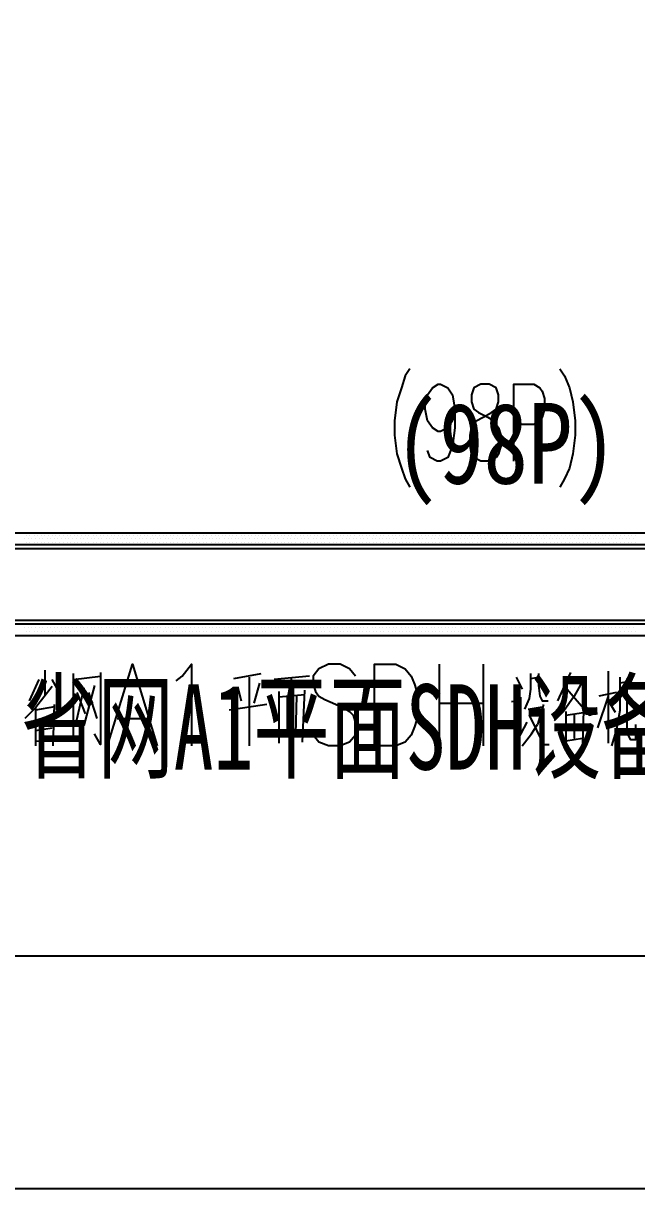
# Model space of a CAD drawing. Header units: metres. Extents: x 17 to 1264, y 17 to 859.
# Drawn here: x 410.9 to 485.7, y 16.9 to 158.9 of the extents above; entities that cross this region are included whole.
import ezdxf

# ---------------------------------------------------------------- set-up
doc = ezdxf.new("R2010")
doc.units = ezdxf.units.M
for name, color, linetype in [('LINES', 7, 'Continuous'), ('POLYLINES', 4, 'Continuous'), ('RECTS', 7, 'Continuous'), ('TEXTS', 3, 'Continuous')]:
    doc.layers.add(name, color=color, linetype=linetype)

msp = doc.modelspace()

# ---------------------------------------------------------------- linework, layer by layer
at = {"layer": 'LINES'}
for p, q in [((411.11, 96.05), (411.11, 96.05)), ((411.26, 96.48), (411.26, 96.48)), ((411.26, 95.62), (411.26, 95.62)), ((411.55, 96.05), (411.55, 96.05)), ((411.69, 96.48), (411.69, 96.48)), ((411.69, 95.62), (411.69, 95.62)), ((411.98, 96.05), (411.98, 96.05)), ((412.27, 96.48), (412.27, 96.48)), ((412.27, 95.62), (412.27, 95.62)), ((412.41, 96.05), (412.41, 96.05)), ((412.7, 96.48), (412.7, 96.48)), ((412.7, 95.62), (412.7, 95.62)), ((412.84, 96.05), (412.84, 96.05)), ((413.13, 96.48), (413.13, 96.48)), ((413.13, 95.62), (413.13, 95.62)), ((413.27, 96.05), (413.27, 96.05)), ((413.56, 96.48), (413.56, 96.48)), ((413.56, 95.62), (413.56, 95.62)), ((413.85, 96.05), (413.85, 96.05)), ((413.99, 96.48), (413.99, 96.48)), ((413.99, 95.62), (413.99, 95.62)), ((414.28, 96.05), (414.28, 96.05)), ((414.43, 96.48), (414.43, 96.48)), ((414.43, 95.62), (414.43, 95.62)), ((414.71, 96.05), (414.71, 96.05)), ((414.86, 96.48), (414.86, 96.48)), ((414.86, 95.62), (414.86, 95.62)), ((415.15, 96.05), (415.15, 96.05)), ((415.29, 96.48), (415.29, 96.48)), ((415.29, 95.62), (415.29, 95.62)), ((415.58, 96.05), (415.58, 96.05)), ((415.87, 96.48), (415.87, 96.48)), ((415.87, 95.62), (415.87, 95.62)), ((416.01, 96.05), (416.01, 96.05)), ((416.3, 96.48), (416.3, 96.48)), ((416.3, 95.62), (416.3, 95.62)), ((416.44, 96.05), (416.44, 96.05)), ((416.73, 96.48), (416.73, 96.48)), ((416.73, 95.62), (416.73, 95.62)), ((416.87, 96.05), (416.87, 96.05)), ((417.16, 96.48), (417.16, 96.48)), ((417.16, 95.62), (417.16, 95.62)), ((417.45, 96.05), (417.45, 96.05)), ((417.59, 96.48), (417.59, 96.48)), ((417.59, 95.62), (417.59, 95.62)), ((417.88, 96.05), (417.88, 96.05)), ((418.03, 96.48), (418.03, 96.48)), ((418.03, 95.62), (418.03, 95.62)), ((418.31, 96.05), (418.31, 96.05)), ((418.46, 96.48), (418.46, 96.48)), ((418.46, 95.62), (418.46, 95.62)), ((418.75, 96.05), (418.75, 96.05)), ((418.89, 96.48), (418.89, 96.48)), ((418.89, 95.62), (418.89, 95.62)), ((419.18, 96.05), (419.18, 96.05)), ((419.47, 96.48), (419.47, 96.48)), ((419.47, 95.62), (419.47, 95.62)), ((419.61, 96.05), (419.61, 96.05)), ((419.9, 96.48), (419.9, 96.48)), ((419.9, 95.62), (419.9, 95.62)), ((420.04, 96.05), (420.04, 96.05)), ((420.33, 96.48), (420.33, 96.48)), ((420.33, 95.62), (420.33, 95.62)), ((420.47, 96.05), (420.47, 96.05)), ((420.76, 96.48), (420.76, 96.48)), ((420.76, 95.62), (420.76, 95.62)), ((421.05, 96.05), (421.05, 96.05)), ((421.19, 96.48), (421.19, 96.48)), ((421.19, 95.62), (421.19, 95.62)), ((421.48, 96.05), (421.48, 96.05)), ((421.63, 96.48), (421.63, 96.48)), ((421.63, 95.62), (421.63, 95.62)), ((421.91, 96.05), (421.91, 96.05)), ((422.06, 96.48), (422.06, 96.48)), ((422.06, 95.62), (422.06, 95.62)), ((422.35, 96.05), (422.35, 96.05)), ((422.49, 96.48), (422.49, 96.48)), ((422.49, 95.62), (422.49, 95.62)), ((422.78, 96.05), (422.78, 96.05)), ((423.07, 96.48), (423.07, 96.48)), ((423.07, 95.62), (423.07, 95.62)), ((423.21, 96.05), (423.21, 96.05)), ((423.5, 96.48), (423.5, 96.48)), ((423.5, 95.62), (423.5, 95.62)), ((423.64, 96.05), (423.64, 96.05)), ((423.93, 96.48), (423.93, 96.48)), ((423.93, 95.62), (423.93, 95.62)), ((424.07, 96.05), (424.07, 96.05)), ((424.36, 96.48), (424.36, 96.48)), ((424.36, 95.62), (424.36, 95.62)), ((424.65, 96.05), (424.65, 96.05)), ((424.79, 96.48), (424.79, 96.48)), ((424.79, 95.62), (424.79, 95.62)), ((425.08, 96.05), (425.08, 96.05)), ((425.23, 96.48), (425.23, 96.48)), ((425.23, 95.62), (425.23, 95.62)), ((425.51, 96.05), (425.51, 96.05)), ((425.66, 96.48), (425.66, 96.48)), ((425.66, 95.62), (425.66, 95.62)), ((425.95, 96.05), (425.95, 96.05)), ((426.09, 96.48), (426.09, 96.48)), ((426.09, 95.62), (426.09, 95.62)), ((426.38, 96.05), (426.38, 96.05)), ((426.67, 96.48), (426.67, 96.48)), ((426.67, 95.62), (426.67, 95.62)), ((426.81, 96.05), (426.81, 96.05)), ((427.1, 96.48), (427.1, 96.48)), ((427.1, 95.62), (427.1, 95.62)), ((427.24, 96.05), (427.24, 96.05)), ((427.53, 96.48), (427.53, 96.48)), ((427.53, 95.62), (427.53, 95.62)), ((427.67, 96.05), (427.67, 96.05)), ((427.96, 96.48), (427.96, 96.48)), ((427.96, 95.62), (427.96, 95.62)), ((428.25, 96.05), (428.25, 96.05)), ((428.39, 96.48), (428.39, 96.48)), ((428.39, 95.62), (428.39, 95.62)), ((428.68, 96.05), (428.68, 96.05)), ((428.83, 96.48), (428.83, 96.48)), ((428.83, 95.62), (428.83, 95.62)), ((429.11, 96.05), (429.11, 96.05)), ((429.26, 96.48), (429.26, 96.48)), ((429.26, 95.62), (429.26, 95.62)), ((429.55, 96.05), (429.55, 96.05)), ((429.69, 96.48), (429.69, 96.48)), ((429.69, 95.62), (429.69, 95.62)), ((429.98, 96.05), (429.98, 96.05)), ((430.27, 96.48), (430.27, 96.48)), ((430.27, 95.62), (430.27, 95.62)), ((430.41, 96.05), (430.41, 96.05)), ((430.7, 96.48), (430.7, 96.48)), ((430.7, 95.62), (430.7, 95.62)), ((430.84, 96.05), (430.84, 96.05)), ((431.13, 96.48), (431.13, 96.48)), ((431.13, 95.62), (431.13, 95.62)), ((431.27, 96.05), (431.27, 96.05)), ((431.56, 96.48), (431.56, 96.48)), ((431.56, 95.62), (431.56, 95.62)), ((431.85, 96.05), (431.85, 96.05)), ((431.99, 96.48), (431.99, 96.48)), ((431.99, 95.62), (431.99, 95.62)), ((432.28, 96.05), (432.28, 96.05)), ((432.43, 96.48), (432.43, 96.48)), ((432.43, 95.62), (432.43, 95.62)), ((432.71, 96.05), (432.71, 96.05)), ((432.86, 96.48), (432.86, 96.48)), ((432.86, 95.62), (432.86, 95.62)), ((433.15, 96.05), (433.15, 96.05)), ((433.29, 96.48), (433.29, 96.48)), ((433.29, 95.62), (433.29, 95.62)), ((433.58, 96.05), (433.58, 96.05)), ((433.87, 96.48), (433.87, 96.48)), ((433.87, 95.62), (433.87, 95.62)), ((434.01, 96.05), (434.01, 96.05)), ((434.3, 96.48), (434.3, 96.48)), ((434.3, 95.62), (434.3, 95.62)), ((434.44, 96.05), (434.44, 96.05)), ((434.73, 96.48), (434.73, 96.48)), ((434.73, 95.62), (434.73, 95.62)), ((434.87, 96.05), (434.87, 96.05)), ((435.16, 96.48), (435.16, 96.48)), ((435.16, 95.62), (435.16, 95.62)), ((435.45, 96.05), (435.45, 96.05)), ((435.59, 96.48), (435.59, 96.48)), ((435.59, 95.62), (435.59, 95.62)), ((435.88, 96.05), (435.88, 96.05)), ((436.03, 96.48), (436.03, 96.48)), ((436.03, 95.62), (436.03, 95.62)), ((436.31, 96.05), (436.31, 96.05)), ((436.46, 96.48), (436.46, 96.48)), ((436.46, 95.62), (436.46, 95.62)), ((436.75, 96.05), (436.75, 96.05)), ((436.89, 96.48), (436.89, 96.48)), ((436.89, 95.62), (436.89, 95.62)), ((437.18, 96.05), (437.18, 96.05)), ((437.47, 96.48), (437.47, 96.48)), ((437.47, 95.62), (437.47, 95.62)), ((437.61, 96.05), (437.61, 96.05)), ((437.9, 96.48), (437.9, 96.48)), ((437.9, 95.62), (437.9, 95.62)), ((438.04, 96.05), (438.04, 96.05)), ((438.33, 96.48), (438.33, 96.48)), ((438.33, 95.62), (438.33, 95.62)), ((438.47, 96.05), (438.47, 96.05)), ((438.76, 96.48), (438.76, 96.48)), ((438.76, 95.62), (438.76, 95.62)), ((439.05, 96.05), (439.05, 96.05)), ((439.19, 96.48), (439.19, 96.48)), ((439.19, 95.62), (439.19, 95.62)), ((439.48, 96.05), (439.48, 96.05)), ((439.63, 96.48), (439.63, 96.48)), ((439.63, 95.62), (439.63, 95.62)), ((439.91, 96.05), (439.91, 96.05)), ((440.06, 96.48), (440.06, 96.48)), ((440.06, 95.62), (440.06, 95.62)), ((440.35, 96.05), (440.35, 96.05)), ((440.49, 96.48), (440.49, 96.48)), ((440.49, 95.62), (440.49, 95.62)), ((440.78, 96.05), (440.78, 96.05)), ((441.07, 96.48), (441.07, 96.48)), ((441.07, 95.62), (441.07, 95.62)), ((441.21, 96.05), (441.21, 96.05)), ((441.5, 96.48), (441.5, 96.48)), ((441.5, 95.62), (441.5, 95.62)), ((441.64, 96.05), (441.64, 96.05)), ((441.93, 96.48), (441.93, 96.48)), ((441.93, 95.62), (441.93, 95.62)), ((442.07, 96.05), (442.07, 96.05)), ((442.36, 96.48), (442.36, 96.48)), ((442.36, 95.62), (442.36, 95.62)), ((442.65, 96.05), (442.65, 96.05)), ((442.79, 96.48), (442.79, 96.48)), ((442.79, 95.62), (442.79, 95.62)), ((443.08, 96.05), (443.08, 96.05)), ((443.23, 96.48), (443.23, 96.48)), ((443.23, 95.62), (443.23, 95.62)), ((443.51, 96.05), (443.51, 96.05)), ((443.66, 96.48), (443.66, 96.48)), ((443.66, 95.62), (443.66, 95.62)), ((443.95, 96.05), (443.95, 96.05)), ((444.09, 96.48), (444.09, 96.48)), ((444.09, 95.62), (444.09, 95.62)), ((444.38, 96.05), (444.38, 96.05)), ((444.67, 96.48), (444.67, 96.48)), ((444.67, 95.62), (444.67, 95.62)), ((444.81, 96.05), (444.81, 96.05)), ((445.1, 96.48), (445.1, 96.48)), ((445.1, 95.62), (445.1, 95.62)), ((445.24, 96.05), (445.24, 96.05)), ((445.53, 96.48), (445.53, 96.48)), ((445.53, 95.62), (445.53, 95.62)), ((445.67, 96.05), (445.67, 96.05)), ((445.96, 96.48), (445.96, 96.48)), ((445.96, 95.62), (445.96, 95.62)), ((446.25, 96.05), (446.25, 96.05)), ((446.39, 96.48), (446.39, 96.48)), ((446.39, 95.62), (446.39, 95.62)), ((446.68, 96.05), (446.68, 96.05)), ((446.83, 96.48), (446.83, 96.48)), ((446.83, 95.62), (446.83, 95.62)), ((447.11, 96.05), (447.11, 96.05)), ((447.26, 96.48), (447.26, 96.48)), ((447.26, 95.62), (447.26, 95.62)), ((447.55, 96.05), (447.55, 96.05)), ((447.69, 96.48), (447.69, 96.48)), ((447.69, 95.62), (447.69, 95.62)), ((447.98, 96.05), (447.98, 96.05)), ((448.27, 96.48), (448.27, 96.48)), ((448.27, 95.62), (448.27, 95.62)), ((448.41, 96.05), (448.41, 96.05)), ((448.7, 96.48), (448.7, 96.48)), ((448.7, 95.62), (448.7, 95.62)), ((448.84, 96.05), (448.84, 96.05)), ((449.13, 96.48), (449.13, 96.48)), ((449.13, 95.62), (449.13, 95.62)), ((449.27, 96.05), (449.27, 96.05)), ((449.56, 96.48), (449.56, 96.48)), ((449.56, 95.62), (449.56, 95.62)), ((449.85, 96.05), (449.85, 96.05)), ((449.99, 96.48), (449.99, 96.48)), ((449.99, 95.62), (449.99, 95.62)), ((450.28, 96.05), (450.28, 96.05)), ((450.43, 96.48), (450.43, 96.48)), ((450.43, 95.62), (450.43, 95.62)), ((450.71, 96.05), (450.71, 96.05)), ((450.86, 96.48), (450.86, 96.48)), ((450.86, 95.62), (450.86, 95.62)), ((451.15, 96.05), (451.15, 96.05)), ((451.29, 96.48), (451.29, 96.48)), ((451.29, 95.62), (451.29, 95.62)), ((451.58, 96.05), (451.58, 96.05)), ((451.87, 96.48), (451.87, 96.48)), ((451.87, 95.62), (451.87, 95.62)), ((452.01, 96.05), (452.01, 96.05)), ((452.3, 96.48), (452.3, 96.48)), ((452.3, 95.62), (452.3, 95.62)), ((452.44, 96.05), (452.44, 96.05)), ((452.73, 96.48), (452.73, 96.48)), ((452.73, 95.62), (452.73, 95.62)), ((452.87, 96.05), (452.87, 96.05)), ((453.16, 96.48), (453.16, 96.48)), ((453.16, 95.62), (453.16, 95.62)), ((453.45, 96.05), (453.45, 96.05)), ((453.59, 96.48), (453.59, 96.48)), ((453.59, 95.62), (453.59, 95.62)), ((453.88, 96.05), (453.88, 96.05)), ((454.03, 96.48), (454.03, 96.48)), ((454.03, 95.62), (454.03, 95.62)), ((454.31, 96.05), (454.31, 96.05)), ((454.46, 96.48), (454.46, 96.48)), ((454.46, 95.62), (454.46, 95.62)), ((454.75, 96.05), (454.75, 96.05)), ((454.89, 96.48), (454.89, 96.48)), ((454.89, 95.62), (454.89, 95.62)), ((455.18, 96.05), (455.18, 96.05)), ((455.47, 96.48), (455.47, 96.48)), ((455.47, 95.62), (455.47, 95.62)), ((455.61, 96.05), (455.61, 96.05)), ((455.9, 96.48), (455.9, 96.48)), ((455.9, 95.62), (455.9, 95.62)), ((456.04, 96.05), (456.04, 96.05)), ((456.33, 96.48), (456.33, 96.48)), ((456.33, 95.62), (456.33, 95.62)), ((456.47, 96.05), (456.47, 96.05)), ((456.76, 96.48), (456.76, 96.48)), ((456.76, 95.62), (456.76, 95.62)), ((457.05, 96.05), (457.05, 96.05)), ((457.19, 96.48), (457.19, 96.48)), ((457.19, 95.62), (457.19, 95.62)), ((457.48, 96.05), (457.48, 96.05)), ((457.63, 96.48), (457.63, 96.48)), ((457.63, 95.62), (457.63, 95.62)), ((457.91, 96.05), (457.91, 96.05)), ((458.06, 96.48), (458.06, 96.48)), ((458.06, 95.62), (458.06, 95.62)), ((458.35, 96.05), (458.35, 96.05)), ((458.49, 96.48), (458.49, 96.48)), ((458.49, 95.62), (458.49, 95.62)), ((458.78, 96.05), (458.78, 96.05)), ((459.07, 96.48), (459.07, 96.48)), ((459.07, 95.62), (459.07, 95.62)), ((459.21, 96.05), (459.21, 96.05)), ((459.5, 96.48), (459.5, 96.48)), ((459.5, 95.62), (459.5, 95.62)), ((459.64, 96.05), (459.64, 96.05)), ((459.93, 96.48), (459.93, 96.48)), ((459.93, 95.62), (459.93, 95.62)), ((460.07, 96.05), (460.07, 96.05)), ((460.36, 96.48), (460.36, 96.48)), ((460.36, 95.62), (460.36, 95.62)), ((460.65, 96.05), (460.65, 96.05)), ((460.79, 96.48), (460.79, 96.48)), ((460.79, 95.62), (460.79, 95.62)), ((461.08, 96.05), (461.08, 96.05)), ((461.23, 96.48), (461.23, 96.48)), ((461.23, 95.62), (461.23, 95.62)), ((461.51, 96.05), (461.51, 96.05)), ((461.66, 96.48), (461.66, 96.48)), ((461.66, 95.62), (461.66, 95.62)), ((461.95, 96.05), (461.95, 96.05)), ((462.09, 96.48), (462.09, 96.48)), ((462.09, 95.62), (462.09, 95.62)), ((462.38, 96.05), (462.38, 96.05)), ((462.67, 96.48), (462.67, 96.48)), ((462.67, 95.62), (462.67, 95.62)), ((462.81, 96.05), (462.81, 96.05)), ((463.1, 96.48), (463.1, 96.48)), ((463.1, 95.62), (463.1, 95.62)), ((463.24, 96.05), (463.24, 96.05)), ((463.53, 96.48), (463.53, 96.48)), ((463.53, 95.62), (463.53, 95.62)), ((463.67, 96.05), (463.67, 96.05)), ((463.96, 96.48), (463.96, 96.48)), ((463.96, 95.62), (463.96, 95.62)), ((464.25, 96.05), (464.25, 96.05)), ((464.39, 96.48), (464.39, 96.48)), ((464.39, 95.62), (464.39, 95.62)), ((464.68, 96.05), (464.68, 96.05)), ((464.83, 96.48), (464.83, 96.48)), ((464.83, 95.62), (464.83, 95.62)), ((465.11, 96.05), (465.11, 96.05)), ((465.26, 96.48), (465.26, 96.48)), ((465.26, 95.62), (465.26, 95.62)), ((465.55, 96.05), (465.55, 96.05)), ((465.69, 96.48), (465.69, 96.48)), ((465.69, 95.62), (465.69, 95.62)), ((465.98, 96.05), (465.98, 96.05)), ((466.27, 96.48), (466.27, 96.48)), ((466.27, 95.62), (466.27, 95.62)), ((466.41, 96.05), (466.41, 96.05)), ((466.7, 96.48), (466.7, 96.48)), ((466.7, 95.62), (466.7, 95.62)), ((466.84, 96.05), (466.84, 96.05)), ((467.13, 96.48), (467.13, 96.48)), ((467.13, 95.62), (467.13, 95.62)), ((467.27, 96.05), (467.27, 96.05)), ((467.56, 96.48), (467.56, 96.48)), ((467.56, 95.62), (467.56, 95.62)), ((467.85, 96.05), (467.85, 96.05)), ((467.99, 96.48), (467.99, 96.48)), ((467.99, 95.62), (467.99, 95.62)), ((468.28, 96.05), (468.28, 96.05)), ((468.43, 96.48), (468.43, 96.48)), ((468.43, 95.62), (468.43, 95.62)), ((468.71, 96.05), (468.71, 96.05)), ((468.86, 96.48), (468.86, 96.48)), ((468.86, 95.62), (468.86, 95.62)), ((469.15, 96.05), (469.15, 96.05)), ((469.29, 96.48), (469.29, 96.48)), ((469.29, 95.62), (469.29, 95.62)), ((469.58, 96.05), (469.58, 96.05)), ((469.87, 96.48), (469.87, 96.48)), ((469.87, 95.62), (469.87, 95.62)), ((470.01, 96.05), (470.01, 96.05)), ((470.3, 96.48), (470.3, 96.48)), ((470.3, 95.62), (470.3, 95.62)), ((470.44, 96.05), (470.44, 96.05)), ((470.73, 96.48), (470.73, 96.48)), ((470.73, 95.62), (470.73, 95.62)), ((470.87, 96.05), (470.87, 96.05)), ((471.16, 96.48), (471.16, 96.48)), ((471.16, 95.62), (471.16, 95.62)), ((471.45, 96.05), (471.45, 96.05)), ((471.59, 96.48), (471.59, 96.48)), ((471.59, 95.62), (471.59, 95.62)), ((471.88, 96.05), (471.88, 96.05)), ((472.03, 96.48), (472.03, 96.48)), ((472.03, 95.62), (472.03, 95.62)), ((472.31, 96.05), (472.31, 96.05)), ((472.46, 96.48), (472.46, 96.48)), ((472.46, 95.62), (472.46, 95.62)), ((472.75, 96.05), (472.75, 96.05)), ((472.89, 96.48), (472.89, 96.48)), ((472.89, 95.62), (472.89, 95.62)), ((473.18, 96.05), (473.18, 96.05)), ((473.47, 96.48), (473.47, 96.48)), ((473.47, 95.62), (473.47, 95.62)), ((473.61, 96.05), (473.61, 96.05)), ((473.9, 96.48), (473.9, 96.48)), ((473.9, 95.62), (473.9, 95.62)), ((474.04, 96.05), (474.04, 96.05)), ((474.33, 96.48), (474.33, 96.48)), ((474.33, 95.62), (474.33, 95.62)), ((474.47, 96.05), (474.47, 96.05)), ((474.76, 96.48), (474.76, 96.48)), ((474.76, 95.62), (474.76, 95.62)), ((475.05, 96.05), (475.05, 96.05)), ((475.19, 96.48), (475.19, 96.48)), ((475.19, 95.62), (475.19, 95.62)), ((475.48, 96.05), (475.48, 96.05)), ((475.63, 96.48), (475.63, 96.48)), ((475.63, 95.62), (475.63, 95.62)), ((475.91, 96.05), (475.91, 96.05)), ((476.06, 96.48), (476.06, 96.48)), ((476.06, 95.62), (476.06, 95.62)), ((476.35, 96.05), (476.35, 96.05)), ((476.49, 96.48), (476.49, 96.48)), ((476.49, 95.62), (476.49, 95.62)), ((476.78, 96.05), (476.78, 96.05)), ((477.07, 96.48), (477.07, 96.48)), ((477.07, 95.62), (477.07, 95.62)), ((477.21, 96.05), (477.21, 96.05)), ((477.5, 96.48), (477.5, 96.48)), ((477.5, 95.62), (477.5, 95.62)), ((477.64, 96.05), (477.64, 96.05)), ((477.93, 96.48), (477.93, 96.48)), ((477.93, 95.62), (477.93, 95.62)), ((478.07, 96.05), (478.07, 96.05)), ((478.36, 96.48), (478.36, 96.48)), ((478.36, 95.62), (478.36, 95.62)), ((478.65, 96.05), (478.65, 96.05)), ((478.79, 96.48), (478.79, 96.48)), ((478.79, 95.62), (478.79, 95.62)), ((479.08, 96.05), (479.08, 96.05)), ((479.23, 96.48), (479.23, 96.48)), ((479.23, 95.62), (479.23, 95.62)), ((479.51, 96.05), (479.51, 96.05)), ((479.66, 96.48), (479.66, 96.48)), ((479.66, 95.62), (479.66, 95.62)), ((479.95, 96.05), (479.95, 96.05)), ((480.09, 96.48), (480.09, 96.48)), ((480.09, 95.62), (480.09, 95.62)), ((480.38, 96.05), (480.38, 96.05)), ((480.67, 96.48), (480.67, 96.48)), ((480.67, 95.62), (480.67, 95.62)), ((480.81, 96.05), (480.81, 96.05)), ((481.1, 96.48), (481.1, 96.48)), ((481.1, 95.62), (481.1, 95.62)), ((481.24, 96.05), (481.24, 96.05)), ((481.53, 96.48), (481.53, 96.48)), ((481.53, 95.62), (481.53, 95.62)), ((481.67, 96.05), (481.67, 96.05)), ((481.96, 96.48), (481.96, 96.48)), ((481.96, 95.62), (481.96, 95.62)), ((482.25, 96.05), (482.25, 96.05)), ((482.39, 96.48), (482.39, 96.48)), ((482.39, 95.62), (482.39, 95.62)), ((482.68, 96.05), (482.68, 96.05)), ((482.83, 96.48), (482.83, 96.48)), ((482.83, 95.62), (482.83, 95.62)), ((483.11, 96.05), (483.11, 96.05)), ((483.26, 96.48), (483.26, 96.48)), ((483.26, 95.62), (483.26, 95.62)), ((483.55, 96.05), (483.55, 96.05)), ((483.69, 96.48), (483.69, 96.48)), ((483.69, 95.62), (483.69, 95.62)), ((483.98, 96.05), (483.98, 96.05)), ((484.27, 96.48), (484.27, 96.48)), ((484.27, 95.62), (484.27, 95.62)), ((484.41, 96.05), (484.41, 96.05)), ((484.7, 96.48), (484.7, 96.48)), ((484.7, 95.62), (484.7, 95.62)), ((484.84, 96.05), (484.84, 96.05)), ((485.13, 96.48), (485.13, 96.48)), ((485.13, 95.62), (485.13, 95.62)), ((485.27, 96.05), (485.27, 96.05)), ((485.56, 96.48), (485.56, 96.48)), ((485.56, 95.62), (485.56, 95.62)), ((411.11, 85.25), (411.11, 85.25)), ((411.26, 85.68), (411.26, 85.68)), ((411.55, 85.25), (411.55, 85.25)), ((411.69, 85.68), (411.69, 85.68)), ((411.98, 85.25), (411.98, 85.25)), ((412.27, 85.68), (412.27, 85.68)), ((412.41, 85.25), (412.41, 85.25)), ((412.7, 85.68), (412.7, 85.68)), ((412.84, 85.25), (412.84, 85.25)), ((413.13, 85.68), (413.13, 85.68)), ((413.27, 85.25), (413.27, 85.25)), ((413.56, 85.68), (413.56, 85.68)), ((413.85, 85.25), (413.85, 85.25)), ((413.99, 85.68), (413.99, 85.68)), ((414.28, 85.25), (414.28, 85.25)), ((414.43, 85.68), (414.43, 85.68)), ((414.71, 85.25), (414.71, 85.25)), ((414.86, 85.68), (414.86, 85.68)), ((415.15, 85.25), (415.15, 85.25)), ((415.29, 85.68), (415.29, 85.68)), ((415.58, 85.25), (415.58, 85.25)), ((415.87, 85.68), (415.87, 85.68)), ((416.01, 85.25), (416.01, 85.25)), ((416.3, 85.68), (416.3, 85.68)), ((416.44, 85.25), (416.44, 85.25)), ((416.73, 85.68), (416.73, 85.68)), ((416.87, 85.25), (416.87, 85.25)), ((417.16, 85.68), (417.16, 85.68)), ((417.45, 85.25), (417.45, 85.25)), ((417.59, 85.68), (417.59, 85.68)), ((417.88, 85.25), (417.88, 85.25)), ((418.03, 85.68), (418.03, 85.68)), ((418.31, 85.25), (418.31, 85.25)), ((418.46, 85.68), (418.46, 85.68)), ((418.75, 85.25), (418.75, 85.25)), ((418.89, 85.68), (418.89, 85.68)), ((419.18, 85.25), (419.18, 85.25)), ((419.47, 85.68), (419.47, 85.68)), ((419.61, 85.25), (419.61, 85.25)), ((419.9, 85.68), (419.9, 85.68)), ((420.04, 85.25), (420.04, 85.25)), ((420.33, 85.68), (420.33, 85.68)), ((420.47, 85.25), (420.47, 85.25)), ((420.76, 85.68), (420.76, 85.68)), ((421.05, 85.25), (421.05, 85.25)), ((421.19, 85.68), (421.19, 85.68)), ((421.48, 85.25), (421.48, 85.25)), ((421.63, 85.68), (421.63, 85.68)), ((421.91, 85.25), (421.91, 85.25)), ((422.06, 85.68), (422.06, 85.68)), ((422.35, 85.25), (422.35, 85.25)), ((422.49, 85.68), (422.49, 85.68)), ((422.78, 85.25), (422.78, 85.25)), ((423.07, 85.68), (423.07, 85.68)), ((423.21, 85.25), (423.21, 85.25)), ((423.5, 85.68), (423.5, 85.68)), ((423.64, 85.25), (423.64, 85.25)), ((423.93, 85.68), (423.93, 85.68)), ((424.07, 85.25), (424.07, 85.25)), ((424.36, 85.68), (424.36, 85.68)), ((424.65, 85.25), (424.65, 85.25)), ((424.79, 85.68), (424.79, 85.68)), ((425.08, 85.25), (425.08, 85.25)), ((425.23, 85.68), (425.23, 85.68)), ((425.51, 85.25), (425.51, 85.25)), ((425.66, 85.68), (425.66, 85.68)), ((425.95, 85.25), (425.95, 85.25)), ((426.09, 85.68), (426.09, 85.68)), ((426.38, 85.25), (426.38, 85.25)), ((426.67, 85.68), (426.67, 85.68)), ((426.81, 85.25), (426.81, 85.25)), ((427.1, 85.68), (427.1, 85.68)), ((427.24, 85.25), (427.24, 85.25)), ((427.53, 85.68), (427.53, 85.68)), ((427.67, 85.25), (427.67, 85.25)), ((427.96, 85.68), (427.96, 85.68)), ((428.25, 85.25), (428.25, 85.25)), ((428.39, 85.68), (428.39, 85.68)), ((428.68, 85.25), (428.68, 85.25)), ((428.83, 85.68), (428.83, 85.68)), ((429.11, 85.25), (429.11, 85.25)), ((429.26, 85.68), (429.26, 85.68)), ((429.55, 85.25), (429.55, 85.25)), ((429.69, 85.68), (429.69, 85.68)), ((429.98, 85.25), (429.98, 85.25)), ((430.27, 85.68), (430.27, 85.68)), ((430.41, 85.25), (430.41, 85.25)), ((430.7, 85.68), (430.7, 85.68)), ((430.84, 85.25), (430.84, 85.25)), ((431.13, 85.68), (431.13, 85.68)), ((431.27, 85.25), (431.27, 85.25)), ((431.56, 85.68), (431.56, 85.68)), ((431.85, 85.25), (431.85, 85.25)), ((431.99, 85.68), (431.99, 85.68)), ((432.28, 85.25), (432.28, 85.25)), ((432.43, 85.68), (432.43, 85.68)), ((432.71, 85.25), (432.71, 85.25)), ((432.86, 85.68), (432.86, 85.68)), ((433.15, 85.25), (433.15, 85.25)), ((433.29, 85.68), (433.29, 85.68)), ((433.58, 85.25), (433.58, 85.25)), ((433.87, 85.68), (433.87, 85.68)), ((434.01, 85.25), (434.01, 85.25)), ((434.3, 85.68), (434.3, 85.68)), ((434.44, 85.25), (434.44, 85.25)), ((434.73, 85.68), (434.73, 85.68)), ((434.87, 85.25), (434.87, 85.25)), ((435.16, 85.68), (435.16, 85.68)), ((435.45, 85.25), (435.45, 85.25)), ((435.59, 85.68), (435.59, 85.68)), ((435.88, 85.25), (435.88, 85.25)), ((436.03, 85.68), (436.03, 85.68)), ((436.31, 85.25), (436.31, 85.25)), ((436.46, 85.68), (436.46, 85.68)), ((436.75, 85.25), (436.75, 85.25)), ((436.89, 85.68), (436.89, 85.68)), ((437.18, 85.25), (437.18, 85.25)), ((437.47, 85.68), (437.47, 85.68)), ((437.61, 85.25), (437.61, 85.25)), ((437.9, 85.68), (437.9, 85.68)), ((438.04, 85.25), (438.04, 85.25)), ((438.33, 85.68), (438.33, 85.68)), ((438.47, 85.25), (438.47, 85.25)), ((438.76, 85.68), (438.76, 85.68)), ((439.05, 85.25), (439.05, 85.25)), ((439.19, 85.68), (439.19, 85.68)), ((439.48, 85.25), (439.48, 85.25)), ((439.63, 85.68), (439.63, 85.68)), ((439.91, 85.25), (439.91, 85.25)), ((440.06, 85.68), (440.06, 85.68)), ((440.35, 85.25), (440.35, 85.25)), ((440.49, 85.68), (440.49, 85.68)), ((440.78, 85.25), (440.78, 85.25)), ((441.07, 85.68), (441.07, 85.68)), ((441.21, 85.25), (441.21, 85.25)), ((441.5, 85.68), (441.5, 85.68)), ((441.64, 85.25), (441.64, 85.25)), ((441.93, 85.68), (441.93, 85.68)), ((442.07, 85.25), (442.07, 85.25)), ((442.36, 85.68), (442.36, 85.68)), ((442.65, 85.25), (442.65, 85.25)), ((442.79, 85.68), (442.79, 85.68)), ((443.08, 85.25), (443.08, 85.25)), ((443.23, 85.68), (443.23, 85.68)), ((443.51, 85.25), (443.51, 85.25)), ((443.66, 85.68), (443.66, 85.68)), ((443.95, 85.25), (443.95, 85.25)), ((444.09, 85.68), (444.09, 85.68)), ((444.38, 85.25), (444.38, 85.25)), ((444.67, 85.68), (444.67, 85.68)), ((444.81, 85.25), (444.81, 85.25)), ((445.1, 85.68), (445.1, 85.68)), ((445.24, 85.25), (445.24, 85.25)), ((445.53, 85.68), (445.53, 85.68)), ((445.67, 85.25), (445.67, 85.25)), ((445.96, 85.68), (445.96, 85.68)), ((446.25, 85.25), (446.25, 85.25)), ((446.39, 85.68), (446.39, 85.68)), ((446.68, 85.25), (446.68, 85.25)), ((446.83, 85.68), (446.83, 85.68)), ((447.11, 85.25), (447.11, 85.25)), ((447.26, 85.68), (447.26, 85.68)), ((447.55, 85.25), (447.55, 85.25)), ((447.69, 85.68), (447.69, 85.68)), ((447.98, 85.25), (447.98, 85.25)), ((448.27, 85.68), (448.27, 85.68)), ((448.41, 85.25), (448.41, 85.25)), ((448.7, 85.68), (448.7, 85.68)), ((448.84, 85.25), (448.84, 85.25)), ((449.13, 85.68), (449.13, 85.68)), ((449.27, 85.25), (449.27, 85.25)), ((449.56, 85.68), (449.56, 85.68)), ((449.85, 85.25), (449.85, 85.25)), ((449.99, 85.68), (449.99, 85.68)), ((450.28, 85.25), (450.28, 85.25)), ((450.43, 85.68), (450.43, 85.68)), ((450.71, 85.25), (450.71, 85.25)), ((450.86, 85.68), (450.86, 85.68)), ((451.15, 85.25), (451.15, 85.25)), ((451.29, 85.68), (451.29, 85.68)), ((451.58, 85.25), (451.58, 85.25)), ((451.87, 85.68), (451.87, 85.68)), ((452.01, 85.25), (452.01, 85.25)), ((452.3, 85.68), (452.3, 85.68)), ((452.44, 85.25), (452.44, 85.25)), ((452.73, 85.68), (452.73, 85.68)), ((452.87, 85.25), (452.87, 85.25)), ((453.16, 85.68), (453.16, 85.68)), ((453.45, 85.25), (453.45, 85.25)), ((453.59, 85.68), (453.59, 85.68)), ((453.88, 85.25), (453.88, 85.25)), ((454.03, 85.68), (454.03, 85.68)), ((454.31, 85.25), (454.31, 85.25)), ((454.46, 85.68), (454.46, 85.68)), ((454.75, 85.25), (454.75, 85.25)), ((454.89, 85.68), (454.89, 85.68)), ((455.18, 85.25), (455.18, 85.25)), ((455.47, 85.68), (455.47, 85.68)), ((455.61, 85.25), (455.61, 85.25)), ((455.9, 85.68), (455.9, 85.68)), ((456.04, 85.25), (456.04, 85.25)), ((456.33, 85.68), (456.33, 85.68)), ((456.47, 85.25), (456.47, 85.25)), ((456.76, 85.68), (456.76, 85.68)), ((457.05, 85.25), (457.05, 85.25)), ((457.19, 85.68), (457.19, 85.68)), ((457.48, 85.25), (457.48, 85.25)), ((457.63, 85.68), (457.63, 85.68)), ((457.91, 85.25), (457.91, 85.25)), ((458.06, 85.68), (458.06, 85.68)), ((458.35, 85.25), (458.35, 85.25)), ((458.49, 85.68), (458.49, 85.68)), ((458.78, 85.25), (458.78, 85.25)), ((459.07, 85.68), (459.07, 85.68)), ((459.21, 85.25), (459.21, 85.25)), ((459.5, 85.68), (459.5, 85.68)), ((459.64, 85.25), (459.64, 85.25)), ((459.93, 85.68), (459.93, 85.68)), ((460.07, 85.25), (460.07, 85.25)), ((460.36, 85.68), (460.36, 85.68)), ((460.65, 85.25), (460.65, 85.25)), ((460.79, 85.68), (460.79, 85.68)), ((461.08, 85.25), (461.08, 85.25)), ((461.23, 85.68), (461.23, 85.68)), ((461.51, 85.25), (461.51, 85.25)), ((461.66, 85.68), (461.66, 85.68)), ((461.95, 85.25), (461.95, 85.25)), ((462.09, 85.68), (462.09, 85.68)), ((462.38, 85.25), (462.38, 85.25)), ((462.67, 85.68), (462.67, 85.68)), ((462.81, 85.25), (462.81, 85.25)), ((463.1, 85.68), (463.1, 85.68)), ((463.24, 85.25), (463.24, 85.25)), ((463.53, 85.68), (463.53, 85.68)), ((463.67, 85.25), (463.67, 85.25)), ((463.96, 85.68), (463.96, 85.68)), ((464.25, 85.25), (464.25, 85.25)), ((464.39, 85.68), (464.39, 85.68)), ((464.68, 85.25), (464.68, 85.25)), ((464.83, 85.68), (464.83, 85.68)), ((465.11, 85.25), (465.11, 85.25)), ((465.26, 85.68), (465.26, 85.68)), ((465.55, 85.25), (465.55, 85.25)), ((465.69, 85.68), (465.69, 85.68)), ((465.98, 85.25), (465.98, 85.25)), ((466.27, 85.68), (466.27, 85.68)), ((466.41, 85.25), (466.41, 85.25)), ((466.7, 85.68), (466.7, 85.68)), ((466.84, 85.25), (466.84, 85.25)), ((467.13, 85.68), (467.13, 85.68)), ((467.27, 85.25), (467.27, 85.25)), ((467.56, 85.68), (467.56, 85.68)), ((467.85, 85.25), (467.85, 85.25)), ((467.99, 85.68), (467.99, 85.68)), ((468.28, 85.25), (468.28, 85.25)), ((468.43, 85.68), (468.43, 85.68)), ((468.71, 85.25), (468.71, 85.25)), ((468.86, 85.68), (468.86, 85.68)), ((469.15, 85.25), (469.15, 85.25)), ((469.29, 85.68), (469.29, 85.68)), ((469.58, 85.25), (469.58, 85.25)), ((469.87, 85.68), (469.87, 85.68)), ((470.01, 85.25), (470.01, 85.25)), ((470.3, 85.68), (470.3, 85.68)), ((470.44, 85.25), (470.44, 85.25)), ((470.73, 85.68), (470.73, 85.68)), ((470.87, 85.25), (470.87, 85.25)), ((471.16, 85.68), (471.16, 85.68)), ((471.45, 85.25), (471.45, 85.25)), ((471.59, 85.68), (471.59, 85.68)), ((471.88, 85.25), (471.88, 85.25)), ((472.03, 85.68), (472.03, 85.68)), ((472.31, 85.25), (472.31, 85.25)), ((472.46, 85.68), (472.46, 85.68)), ((472.75, 85.25), (472.75, 85.25)), ((472.89, 85.68), (472.89, 85.68)), ((473.18, 85.25), (473.18, 85.25)), ((473.47, 85.68), (473.47, 85.68)), ((473.61, 85.25), (473.61, 85.25)), ((473.9, 85.68), (473.9, 85.68)), ((474.04, 85.25), (474.04, 85.25)), ((474.33, 85.68), (474.33, 85.68)), ((474.47, 85.25), (474.47, 85.25)), ((474.76, 85.68), (474.76, 85.68)), ((475.05, 85.25), (475.05, 85.25)), ((475.19, 85.68), (475.19, 85.68)), ((475.48, 85.25), (475.48, 85.25)), ((475.63, 85.68), (475.63, 85.68)), ((475.91, 85.25), (475.91, 85.25)), ((476.06, 85.68), (476.06, 85.68)), ((476.35, 85.25), (476.35, 85.25)), ((476.49, 85.68), (476.49, 85.68)), ((476.78, 85.25), (476.78, 85.25)), ((477.07, 85.68), (477.07, 85.68)), ((477.21, 85.25), (477.21, 85.25)), ((477.5, 85.68), (477.5, 85.68)), ((477.64, 85.25), (477.64, 85.25)), ((477.93, 85.68), (477.93, 85.68)), ((478.07, 85.25), (478.07, 85.25)), ((478.36, 85.68), (478.36, 85.68)), ((478.65, 85.25), (478.65, 85.25)), ((478.79, 85.68), (478.79, 85.68)), ((479.08, 85.25), (479.08, 85.25)), ((479.23, 85.68), (479.23, 85.68)), ((479.51, 85.25), (479.51, 85.25)), ((479.66, 85.68), (479.66, 85.68)), ((479.95, 85.25), (479.95, 85.25)), ((480.09, 85.68), (480.09, 85.68)), ((480.38, 85.25), (480.38, 85.25)), ((480.67, 85.68), (480.67, 85.68)), ((480.81, 85.25), (480.81, 85.25)), ((481.1, 85.68), (481.1, 85.68)), ((481.24, 85.25), (481.24, 85.25)), ((481.53, 85.68), (481.53, 85.68)), ((481.67, 85.25), (481.67, 85.25)), ((481.96, 85.68), (481.96, 85.68)), ((482.25, 85.25), (482.25, 85.25)), ((482.39, 85.68), (482.39, 85.68)), ((482.68, 85.25), (482.68, 85.25)), ((482.83, 85.68), (482.83, 85.68)), ((483.11, 85.25), (483.11, 85.25)), ((483.26, 85.68), (483.26, 85.68)), ((483.55, 85.25), (483.55, 85.25)), ((483.69, 85.68), (483.69, 85.68)), ((483.98, 85.25), (483.98, 85.25)), ((484.27, 85.68), (484.27, 85.68)), ((484.41, 85.25), (484.41, 85.25)), ((484.7, 85.68), (484.7, 85.68)), ((484.84, 85.25), (484.84, 85.25)), ((485.13, 85.68), (485.13, 85.68)), ((485.27, 85.25), (485.27, 85.25)), ((485.56, 85.68), (485.56, 85.68)), ((411.26, 84.82), (411.26, 84.82)), ((411.69, 84.82), (411.69, 84.82)), ((412.27, 84.82), (412.27, 84.82)), ((412.7, 84.82), (412.7, 84.82)), ((413.13, 84.82), (413.13, 84.82)), ((413.56, 84.82), (413.56, 84.82)), ((413.99, 84.82), (413.99, 84.82)), ((414.43, 84.82), (414.43, 84.82)), ((414.86, 84.82), (414.86, 84.82)), ((415.29, 84.82), (415.29, 84.82)), ((415.87, 84.82), (415.87, 84.82)), ((416.3, 84.82), (416.3, 84.82)), ((416.73, 84.82), (416.73, 84.82)), ((417.16, 84.82), (417.16, 84.82)), ((417.59, 84.82), (417.59, 84.82)), ((418.03, 84.82), (418.03, 84.82)), ((418.46, 84.82), (418.46, 84.82)), ((418.89, 84.82), (418.89, 84.82)), ((419.47, 84.82), (419.47, 84.82)), ((419.9, 84.82), (419.9, 84.82)), ((420.33, 84.82), (420.33, 84.82)), ((420.76, 84.82), (420.76, 84.82)), ((421.19, 84.82), (421.19, 84.82)), ((421.63, 84.82), (421.63, 84.82)), ((422.06, 84.82), (422.06, 84.82)), ((422.49, 84.82), (422.49, 84.82)), ((423.07, 84.82), (423.07, 84.82)), ((423.5, 84.82), (423.5, 84.82)), ((423.93, 84.82), (423.93, 84.82)), ((424.36, 84.82), (424.36, 84.82)), ((424.79, 84.82), (424.79, 84.82)), ((425.23, 84.82), (425.23, 84.82)), ((425.66, 84.82), (425.66, 84.82)), ((426.09, 84.82), (426.09, 84.82)), ((426.67, 84.82), (426.67, 84.82)), ((427.1, 84.82), (427.1, 84.82)), ((427.53, 84.82), (427.53, 84.82)), ((427.96, 84.82), (427.96, 84.82)), ((428.39, 84.82), (428.39, 84.82)), ((428.83, 84.82), (428.83, 84.82)), ((429.26, 84.82), (429.26, 84.82)), ((429.69, 84.82), (429.69, 84.82)), ((430.27, 84.82), (430.27, 84.82)), ((430.7, 84.82), (430.7, 84.82)), ((431.13, 84.82), (431.13, 84.82)), ((431.56, 84.82), (431.56, 84.82)), ((431.99, 84.82), (431.99, 84.82)), ((432.43, 84.82), (432.43, 84.82)), ((432.86, 84.82), (432.86, 84.82)), ((433.29, 84.82), (433.29, 84.82)), ((433.87, 84.82), (433.87, 84.82)), ((434.3, 84.82), (434.3, 84.82)), ((434.73, 84.82), (434.73, 84.82)), ((435.16, 84.82), (435.16, 84.82)), ((435.59, 84.82), (435.59, 84.82)), ((436.03, 84.82), (436.03, 84.82)), ((436.46, 84.82), (436.46, 84.82)), ((436.89, 84.82), (436.89, 84.82)), ((437.47, 84.82), (437.47, 84.82)), ((437.9, 84.82), (437.9, 84.82)), ((438.33, 84.82), (438.33, 84.82)), ((438.76, 84.82), (438.76, 84.82)), ((439.19, 84.82), (439.19, 84.82)), ((439.63, 84.82), (439.63, 84.82)), ((440.06, 84.82), (440.06, 84.82)), ((440.49, 84.82), (440.49, 84.82)), ((441.07, 84.82), (441.07, 84.82)), ((441.5, 84.82), (441.5, 84.82)), ((441.93, 84.82), (441.93, 84.82)), ((442.36, 84.82), (442.36, 84.82)), ((442.79, 84.82), (442.79, 84.82)), ((443.23, 84.82), (443.23, 84.82)), ((443.66, 84.82), (443.66, 84.82)), ((444.09, 84.82), (444.09, 84.82)), ((444.67, 84.82), (444.67, 84.82)), ((445.1, 84.82), (445.1, 84.82)), ((445.53, 84.82), (445.53, 84.82)), ((445.96, 84.82), (445.96, 84.82)), ((446.39, 84.82), (446.39, 84.82)), ((446.83, 84.82), (446.83, 84.82)), ((447.26, 84.82), (447.26, 84.82)), ((447.69, 84.82), (447.69, 84.82)), ((448.27, 84.82), (448.27, 84.82)), ((448.7, 84.82), (448.7, 84.82)), ((449.13, 84.82), (449.13, 84.82)), ((449.56, 84.82), (449.56, 84.82)), ((449.99, 84.82), (449.99, 84.82)), ((450.43, 84.82), (450.43, 84.82)), ((450.86, 84.82), (450.86, 84.82)), ((451.29, 84.82), (451.29, 84.82)), ((451.87, 84.82), (451.87, 84.82)), ((452.3, 84.82), (452.3, 84.82)), ((452.73, 84.82), (452.73, 84.82)), ((453.16, 84.82), (453.16, 84.82)), ((453.59, 84.82), (453.59, 84.82)), ((454.03, 84.82), (454.03, 84.82)), ((454.46, 84.82), (454.46, 84.82)), ((454.89, 84.82), (454.89, 84.82)), ((455.47, 84.82), (455.47, 84.82)), ((455.9, 84.82), (455.9, 84.82)), ((456.33, 84.82), (456.33, 84.82)), ((456.76, 84.82), (456.76, 84.82)), ((457.19, 84.82), (457.19, 84.82)), ((457.63, 84.82), (457.63, 84.82)), ((458.06, 84.82), (458.06, 84.82)), ((458.49, 84.82), (458.49, 84.82)), ((459.07, 84.82), (459.07, 84.82)), ((459.5, 84.82), (459.5, 84.82)), ((459.93, 84.82), (459.93, 84.82)), ((460.36, 84.82), (460.36, 84.82)), ((460.79, 84.82), (460.79, 84.82)), ((461.23, 84.82), (461.23, 84.82)), ((461.66, 84.82), (461.66, 84.82)), ((462.09, 84.82), (462.09, 84.82)), ((462.67, 84.82), (462.67, 84.82)), ((463.1, 84.82), (463.1, 84.82)), ((463.53, 84.82), (463.53, 84.82)), ((463.96, 84.82), (463.96, 84.82)), ((464.39, 84.82), (464.39, 84.82)), ((464.83, 84.82), (464.83, 84.82)), ((465.26, 84.82), (465.26, 84.82)), ((465.69, 84.82), (465.69, 84.82)), ((466.27, 84.82), (466.27, 84.82)), ((466.7, 84.82), (466.7, 84.82)), ((467.13, 84.82), (467.13, 84.82)), ((467.56, 84.82), (467.56, 84.82)), ((467.99, 84.82), (467.99, 84.82)), ((468.43, 84.82), (468.43, 84.82)), ((468.86, 84.82), (468.86, 84.82)), ((469.29, 84.82), (469.29, 84.82)), ((469.87, 84.82), (469.87, 84.82)), ((470.3, 84.82), (470.3, 84.82)), ((470.73, 84.82), (470.73, 84.82)), ((471.16, 84.82), (471.16, 84.82)), ((471.59, 84.82), (471.59, 84.82)), ((472.03, 84.82), (472.03, 84.82)), ((472.46, 84.82), (472.46, 84.82)), ((472.89, 84.82), (472.89, 84.82)), ((473.47, 84.82), (473.47, 84.82)), ((473.9, 84.82), (473.9, 84.82)), ((474.33, 84.82), (474.33, 84.82)), ((474.76, 84.82), (474.76, 84.82)), ((475.19, 84.82), (475.19, 84.82)), ((475.63, 84.82), (475.63, 84.82)), ((476.06, 84.82), (476.06, 84.82)), ((476.49, 84.82), (476.49, 84.82)), ((477.07, 84.82), (477.07, 84.82)), ((477.5, 84.82), (477.5, 84.82)), ((477.93, 84.82), (477.93, 84.82)), ((478.36, 84.82), (478.36, 84.82)), ((478.79, 84.82), (478.79, 84.82)), ((479.23, 84.82), (479.23, 84.82)), ((479.66, 84.82), (479.66, 84.82)), ((480.09, 84.82), (480.09, 84.82)), ((480.67, 84.82), (480.67, 84.82)), ((481.1, 84.82), (481.1, 84.82)), ((481.53, 84.82), (481.53, 84.82)), ((481.96, 84.82), (481.96, 84.82)), ((482.39, 84.82), (482.39, 84.82)), ((482.83, 84.82), (482.83, 84.82)), ((483.26, 84.82), (483.26, 84.82)), ((483.69, 84.82), (483.69, 84.82)), ((484.27, 84.82), (484.27, 84.82)), ((484.7, 84.82), (484.7, 84.82)), ((485.13, 84.82), (485.13, 84.82)), ((485.56, 84.82), (485.56, 84.82)), ((413.56, 80.06), (413.56, 77.04)), ((417.02, 79.63), (417.02, 71.57)), ((436.6, 79.06), (439.91, 79.63)), ((461.66, 70.85), (461.66, 80.78)), ((466.99, 80.78), (466.99, 70.85)), ((472.75, 79.63), (472.75, 77.76)), ((477.64, 79.78), (476.92, 78.19)), ((482.25, 71.14), (482.25, 79.92)), ((411.69, 76.32), (412.84, 78.91)), ((415.43, 77.18), (414.43, 78.91)), ((417.02, 78.91), (420.33, 79.34)), ((419.61, 78.19), (418.31, 73.3)), ((438.47, 79.2), (438.47, 70.85)), ((439.05, 76.03), (439.77, 78.48)), ((445.82, 79.34), (441.5, 78.91)), ((443.23, 76.9), (443.66, 79.2)), ((471.02, 79.2), (471.74, 77.76)), ((472.75, 79.06), (473.75, 79.2)), ((476.92, 78.19), (476.06, 76.32)), ((477.07, 78.48), (479.08, 78.77)), ((484.55, 78.62), (483.69, 78.48)), ((418.31, 77.9), (417.31, 73.58)), ((417.45, 77.33), (418.46, 74.74)), ((418.89, 77.33), (419.9, 74.16)), ((437.03, 78.05), (437.47, 76.32)), ((442.07, 77.47), (442.07, 71.14)), ((445.24, 77.04), (442.07, 76.75)), ((443.08, 76.75), (443.08, 72.14)), ((444.23, 76.9), (444.09, 72.29)), ((444.95, 71.28), (445.24, 77.62)), ((471.59, 72.43), (471.59, 76.75)), ((480.95, 73.01), (482.25, 76.9)), ((483.26, 77.33), (481.1, 76.9)), ((414.71, 75.6), (412.41, 75.17)), ((412.41, 75.46), (412.41, 70.85)), ((414.57, 70.85), (414.71, 75.89)), ((440.63, 75.89), (436.03, 75.17)), ((443.8, 75.6), (443.08, 75.46)), ((461.66, 76.03), (466.99, 76.03)), ((471.59, 76.32), (470.44, 76.18)), ((472.46, 75.31), (474.19, 75.6)), ((474.33, 75.89), (473.61, 73.44)), ((483.11, 74.88), (482.25, 76.32)), ((412.41, 73.87), (414.43, 74.16)), ((422.35, 74.16), (426.09, 74.16)), ((443.08, 74.02), (443.8, 74.16)), ((477.07, 75.02), (477.07, 70.99)), ((477.07, 74.59), (479.23, 74.88)), ((478.07, 74.74), (478.07, 71.71)), ((479.23, 75.17), (479.08, 70.99)), ((412.41, 72.72), (414.43, 73.01)), ((472.31, 73.73), (471.16, 71.57)), ((477.21, 73.01), (478.79, 73.3)), ((412.41, 71.42), (414.57, 71.57)), ((442.07, 72), (444.95, 72.29)), ((479.08, 71.71), (477.07, 71.42)), ((87.76, 45.22), (1179.14, 45.22))]:
    msp.add_line(p, q, dxfattribs=at)
at = {"layer": 'POLYLINES'}
for points in [[(458.06, 116.78), (457.48, 115.92), (457.05, 114.48), (456.47, 112.75), (456.19, 110.45), (456.19, 108.72), (456.47, 106.42), (457.05, 104.69), (457.48, 103.39), (458.06, 102.38)], [(476.35, 116.78), (476.92, 115.92), (477.5, 114.48), (477.93, 112.75), (478.22, 110.45), (478.22, 108.72), (477.93, 106.42), (477.5, 104.69), (476.92, 103.39), (476.35, 102.38)], [(463.53, 111.89), (463.24, 110.45), (462.67, 109.58), (461.8, 109.15), (461.51, 109.15), (460.79, 109.58), (460.22, 110.45), (459.93, 111.89), (459.93, 112.32), (460.22, 113.62), (460.79, 114.48), (461.51, 114.91), (461.8, 114.91), (462.67, 114.48), (463.24, 113.62), (463.53, 111.89), (463.53, 109.58), (463.24, 107.42), (462.67, 105.98), (461.8, 105.55), (461.37, 105.55), (460.51, 105.98), (460.22, 106.85)], [(466.7, 114.91), (465.83, 114.48), (465.55, 113.62), (465.55, 112.75), (465.83, 111.89), (466.41, 111.46), (467.56, 110.88), (468.28, 110.45), (468.86, 109.58), (469.15, 108.72), (469.15, 107.42), (468.86, 106.42), (468.57, 105.98), (467.71, 105.55), (466.7, 105.55), (465.83, 105.98), (465.55, 106.42), (465.4, 107.42), (465.4, 108.72), (465.55, 109.58), (466.12, 110.45), (466.99, 110.88), (467.99, 111.46), (468.57, 111.89), (468.86, 112.75), (468.86, 113.62), (468.57, 114.48), (467.71, 114.91), (466.7, 114.91)], [(470.73, 105.55), (470.73, 114.91), (473.18, 114.91), (473.9, 114.48), (474.19, 114.05), (474.47, 113.18), (474.47, 111.89), (474.19, 110.88), (473.9, 110.45), (473.18, 110.02), (470.73, 110.02)], [(420.33, 79.78), (420.33, 70.99), (419.61, 72.29)], [(421.19, 70.85), (424.22, 80.78), (427.24, 70.85)], [(429.55, 78.77), (430.27, 79.34), (431.42, 80.78), (431.42, 70.85)], [(451.43, 79.34), (450.71, 80.21), (449.56, 80.78), (448.12, 80.78), (446.97, 80.21), (446.25, 79.34), (446.25, 78.34), (446.54, 77.47), (446.97, 76.9), (447.69, 76.46), (449.99, 75.46), (450.71, 75.02), (451.15, 74.59), (451.43, 73.58), (451.43, 72.14), (450.71, 71.28), (449.56, 70.85), (448.12, 70.85), (446.97, 71.28), (446.25, 72.14)], [(453.74, 70.85), (453.74, 80.78), (456.33, 80.78), (457.48, 80.21), (458.2, 79.34), (458.63, 78.34), (459.07, 76.9), (459.07, 74.59), (458.63, 73.15), (458.2, 72.14), (457.48, 71.28), (456.33, 70.85), (453.74, 70.85)], [(473.75, 79.63), (473.75, 78.19), (473.9, 76.9), (474.19, 76.32), (474.91, 76.32)], [(479.23, 78.91), (478.07, 76.9), (476.78, 75.02), (475.63, 73.87)], [(482.68, 70.85), (483.26, 72.72), (483.69, 75.17), (483.69, 79.2)], [(485.56, 73.44), (485.56, 71.57), (484.99, 71.57), (484.55, 72.43), (484.55, 79.06)], [(414.43, 78.05), (412.41, 75.46), (411.11, 74.16)], [(472.75, 77.76), (472.6, 76.61), (472.03, 75.31)], [(477.21, 77.76), (479.95, 74.59), (480.38, 74.74)], [(472.6, 74.59), (474.33, 70.99), (475.05, 70.99)], [(471.74, 70.85), (472.89, 72.29), (473.61, 73.44)]]:
    msp.add_lwpolyline(points, dxfattribs=at)
at = {"layer": 'RECTS'}
for points in [[(16.84, 858.82), (1207.43, 858.82), (1207.43, 16.85), (16.84, 16.85)], [(380.87, 707.9), (550.94, 707.9), (550.94, 84.24), (380.87, 84.24)], [(382.31, 706.46), (549.64, 706.46), (549.64, 85.68), (382.31, 85.68)], [(388.07, 693.65), (543.88, 693.65), (543.88, 95.33), (388.07, 95.33)], [(389.37, 692.06), (542.44, 692.06), (542.44, 96.77), (389.37, 96.77)], [(395.85, 94.9), (535.96, 94.9), (535.96, 86.11), (395.85, 86.11)]]:
    msp.add_lwpolyline(points, dxfattribs=at)

# ---------------------------------------------------------------- texts
at = {"layer": 'TEXTS'}
for s, height, width, p in [('(98P)', 9.85, 0.808888, (456.19, 102.79)), ('省网A1平面SDH设备机架图', 10.39, 0.687468, (410.68, 67.94))]:
    msp.add_text(s, height=height, dxfattribs=dict(at, width=width)).set_placement(p)

doc.saveas('drawing.dxf')
